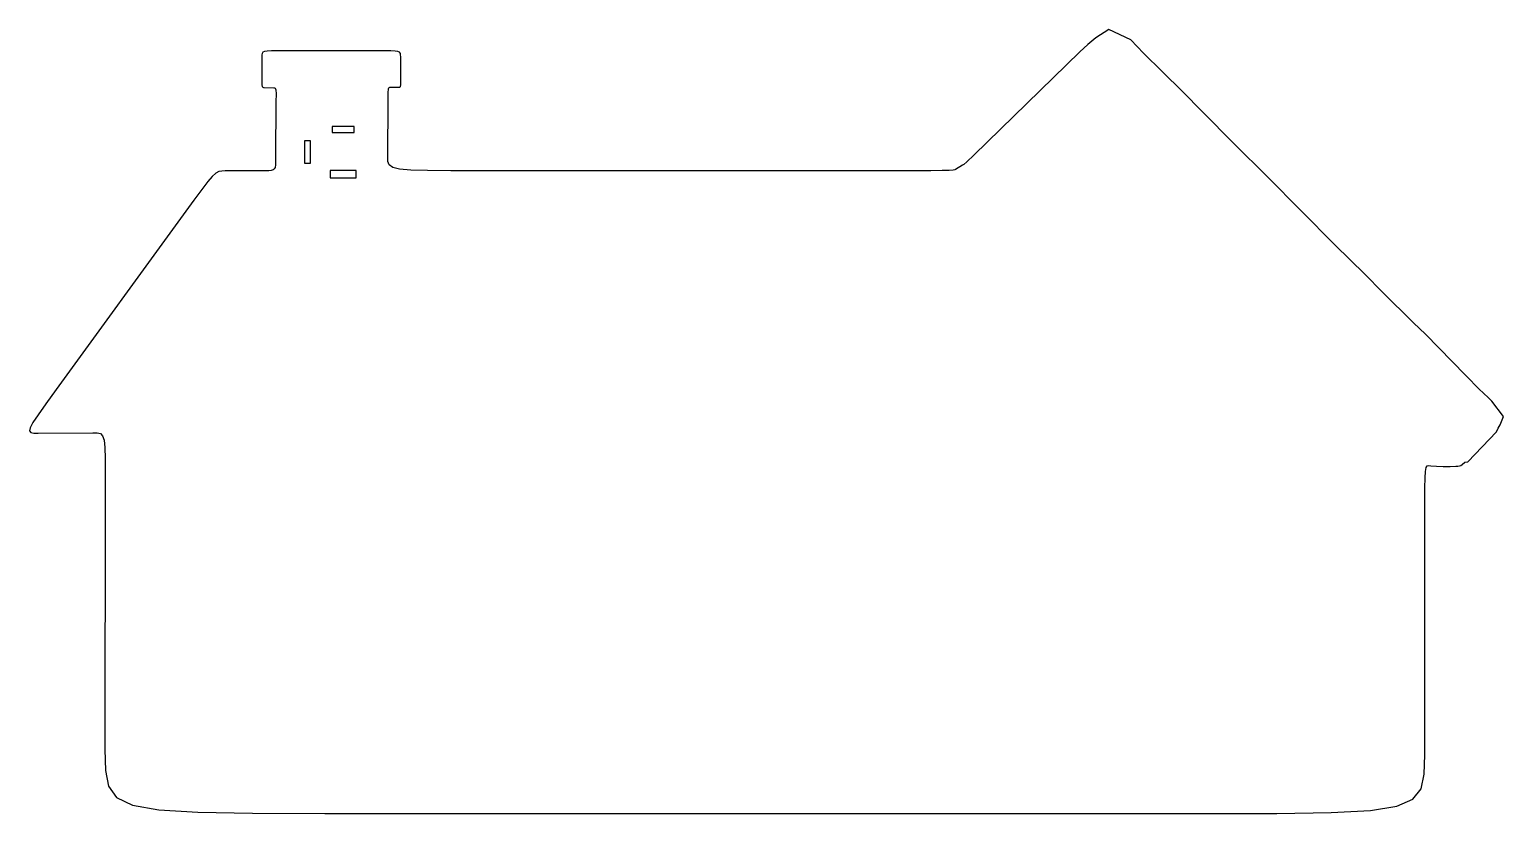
# Model space of a CAD drawing. Header units: millimetres. Extents: x -98 to 101, y 52 to 157.
import ezdxf

# ---------------------------------------------------------------- set-up
doc = ezdxf.new("R2010")
doc.units = ezdxf.units.MM
doc.layers.get('0').update_dxf_attribs({"linetype": 'CONTINUOUS'})

msp = doc.modelspace()

# ---------------------------------------------------------------- linework, layer by layer
for points in [[(-97.858359, 103.29038), (-97.688741, 103.07195), (-97.289091, 102.99141), (-96.687819, 102.97994), (-89.3441, 103.03088), (-88.752959, 103.03541), (-88.3165, 102.943), (-88.0118, 102.65216), (-87.816441, 102.06102), (-87.707631, 101.06797), (-87.662691, 99.571509), (-87.659091, 97.469781), (-87.673891, 94.6613), (-87.705231, 60.40595), (-87.64215, 57.570259), (-87.231569, 55.436659), (-86.127159, 53.905269), (-83.9829, 52.875941), (-80.452191, 52.248259), (-75.188731, 51.922491), (-67.846481, 51.798209), (-58.078991, 51.7754), (60.268069, 51.759669), (70.044219, 51.7746), (77.396469, 51.882081), (82.671, 52.174791), (86.213309, 52.745131), (88.369181, 53.685909), (89.48465, 55.089691), (89.905241, 57.049131), (89.976981, 59.656659), (89.999119, 91.149931), (89.99605, 93.711309), (90.00205, 95.616619), (90.02725, 96.960919), (90.081791, 97.839831), (90.175669, 98.348159), (90.319291, 98.581391), (90.522781, 98.634591), (90.796009, 98.603259), (91.552909, 98.53925), (92.470891, 98.511109), (93.391009, 98.512581), (94.154169, 98.537781), (94.434069, 98.559119), (94.655959, 98.594859), (94.840919, 98.655), (95.009869, 98.749541), (95.383791, 99.08225), (95.793191, 99.139719), (99.645041, 103.17935), (99.859013, 103.66806), (100.14149, 104.10804), (100.58228, 105.21622), (99.008409, 107.29055), (98.672291, 107.64959), (97.796806, 108.45845), (97.409428, 108.84884), (95.481722, 110.79552), (90.088616, 116.31002), (88.451197, 117.85293), (84.245816, 122.03427), (81.954509, 124.38471), (77.867713, 128.37479), (68.786106, 137.50583), (64.296994, 142.02785), (60.058463, 146.29518), (57.377972, 149.00963), (54.689481, 151.65156), (52.122078, 154.17841), (50.429269, 155.96837), (47.438922, 157.36776), (45.695372, 156.2384), (44.618781, 155.36475), (43.530641, 154.33862), (31.04735, 142.18337), (29.267259, 140.44995), (28.337809, 139.55184), (27.943359, 139.19086), (27.7688, 139.06858), (26.818819, 138.48878), (26.714541, 138.43997), (26.481181, 138.4033), (25.966981, 138.37703), (25.020331, 138.35929), (23.489741, 138.34849), (21.223191, 138.34289), (18.069331, 138.34049), (13.876269, 138.33982), (-36.93155, 138.33462), (-41.124209, 138.33796), (-44.2746, 138.36329), (-46.531681, 138.43277), (-48.044, 138.56839), (-48.96025, 138.79201), (-49.428981, 139.12579), (-49.599131, 139.59171), (-49.619131, 140.21166), (-49.562591, 147.72473), (-49.550059, 148.81073), (-49.515519, 149.36814), (-49.48125, 149.50349), (-49.431381, 149.57269), (-49.362169, 149.5975), (-49.270291, 149.60016), (-48.15735, 149.58856), (-48.065469, 149.58923), (-47.996531, 149.59963), (-47.947059, 149.6295), (-47.913991, 149.68818), (-47.883719, 149.93047), (-47.87985, 150.40306), (-47.88305, 153.67334), (-47.88945, 153.94324), (-47.932259, 154.1462), (-48.048141, 154.29155), (-48.273769, 154.3889), (-48.645409, 154.4481), (-49.199881, 154.47837), (-49.973709, 154.48958), (-51.003441, 154.49118), (-63.482331, 154.49158), (-64.5122, 154.48998), (-65.286031, 154.47877), (-65.8405, 154.44837), (-66.212009, 154.3893), (-66.4371, 154.29168), (-66.55245, 154.1462), (-66.594319, 153.94311), (-66.599519, 153.67294), (-66.589119, 150.39906), (-66.582719, 149.92581), (-66.54685, 149.68097), (-66.508309, 149.6199), (-66.451109, 149.58656), (-66.371231, 149.57123), (-66.265081, 149.56403), (-64.97945, 149.49695), (-64.873441, 149.48775), (-64.793959, 149.45828), (-64.737419, 149.3864), (-64.700091, 149.25025), (-64.66875, 148.69738), (-64.67115, 147.62405), (-64.723691, 140.19952), (-64.730759, 139.58691), (-64.752631, 139.12632), (-64.8053, 138.79628), (-64.90505, 138.57465), (-65.067731, 138.43984), (-65.3095, 138.36996), (-65.646341, 138.34302), (-66.094391, 138.33742), (-71.524669, 138.31369), (-71.981131, 138.30035), (-72.376381, 138.21848), (-72.776431, 137.99898), (-73.24715, 137.57279), (-73.854559, 136.87084), (-74.6648, 135.82404), (-75.743869, 134.36346), (-77.157641, 132.41988), (-94.25925, 108.86774), (-95.666891, 106.9243), (-96.702091, 105.46385), (-97.393509, 104.41745), (-97.769419, 103.7159)], [(-57.125994, 143.4811), (-54.125994, 143.4811), (-54.125994, 144.2811), (-57.125994, 144.2811)], [(-60.825994, 139.3811), (-60.025994, 139.3811), (-60.025994, 142.3811), (-60.825994, 142.3811)], [(-57.375994, 137.3811), (-53.875994, 137.3811), (-53.875994, 138.3811), (-57.375994, 138.3811)]]:
    msp.add_lwpolyline(points, close=True)

doc.saveas('drawing.dxf')
